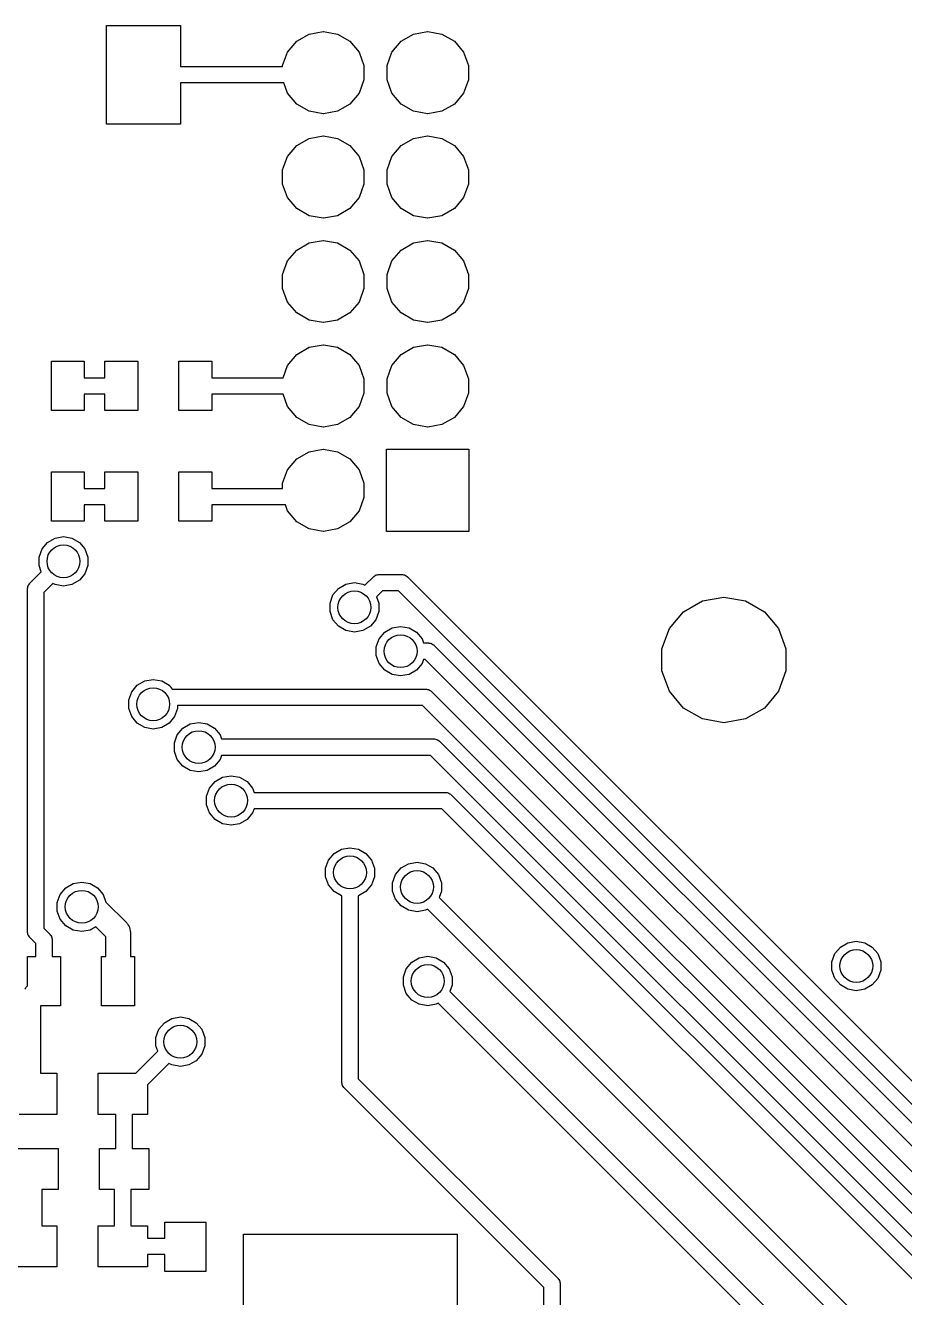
# Model space of a CAD drawing. Extents: x 85.4 to 167.1, y -165.3 to -88.8.
# Drawn here: x 138.56 to 149.25, y -106.13 to -90.65 of the extents above; entities that cross this region are included whole.
import ezdxf

# ---------------------------------------------------------------- set-up
doc = ezdxf.new("R2010")
doc.units = 0
doc.header["$MEASUREMENT"] = 0
doc.layers.add('BLACK', color=7, linetype='CONTINUOUS')

msp = doc.modelspace()

# ---------------------------------------------------------------- linework, layer by layer
at = {"layer": 'Black'}
for p, q in [((139.55, -91.8545), (139.55, -90.6545)), ((139.55, -90.6545), (140.45, -90.6545)), ((140.45, -90.6545), (140.45, -91.1545)), ((141.862, -90.8461), (142.012, -90.7592)), ((142.012, -90.7592), (142.183, -90.7291)), ((142.183, -90.7291), (142.187, -90.7291)), ((142.187, -90.7291), (142.358, -90.7592)), ((142.358, -90.7592), (142.509, -90.8461)), ((143.132, -90.8461), (143.282, -90.7592)), ((143.282, -90.7592), (143.453, -90.7291)), ((143.453, -90.7291), (143.457, -90.7291)), ((143.457, -90.7291), (143.628, -90.7592)), ((143.628, -90.7592), (143.779, -90.8461)), ((141.691, -91.1423), (141.75, -90.9791)), ((141.75, -90.9791), (141.862, -90.8461)), ((142.509, -90.8461), (142.62, -90.9791)), ((142.62, -90.9791), (142.68, -91.1423)), ((142.961, -91.1423), (143.02, -90.9791)), ((143.02, -90.9791), (143.132, -90.8461)), ((143.779, -90.8461), (143.89, -90.9791)), ((143.89, -90.9791), (143.95, -91.1423)), ((140.45, -91.1545), (141.691, -91.1545)), ((141.691, -91.1545), (141.691, -91.1423)), ((142.68, -91.1423), (142.68, -91.3159)), ((142.961, -91.3159), (142.961, -91.1423)), ((143.95, -91.1423), (143.95, -91.3159)), ((141.705, -91.3545), (140.45, -91.3545)), ((140.45, -91.3545), (140.45, -91.8545)), ((141.75, -91.4791), (141.705, -91.3545)), ((142.68, -91.3159), (142.62, -91.4791)), ((143.02, -91.4791), (142.961, -91.3159)), ((143.95, -91.3159), (143.89, -91.4791)), ((141.862, -91.6121), (141.75, -91.4791)), ((142.62, -91.4791), (142.509, -91.6121)), ((143.132, -91.6121), (143.02, -91.4791)), ((143.89, -91.4791), (143.779, -91.6121)), ((142.012, -91.6989), (141.862, -91.6121)), ((142.183, -91.7291), (142.012, -91.6989)), ((142.187, -91.7291), (142.183, -91.7291)), ((142.358, -91.6989), (142.187, -91.7291)), ((142.509, -91.6121), (142.358, -91.6989)), ((143.282, -91.6989), (143.132, -91.6121)), ((143.453, -91.7291), (143.282, -91.6989)), ((143.457, -91.7291), (143.453, -91.7291)), ((143.628, -91.6989), (143.457, -91.7291)), ((143.779, -91.6121), (143.628, -91.6989)), ((140.45, -91.8545), (139.55, -91.8545)), ((141.862, -92.1161), (142.012, -92.0292)), ((142.012, -92.0292), (142.183, -91.9991)), ((142.183, -91.9991), (142.187, -91.9991)), ((142.187, -91.9991), (142.358, -92.0292)), ((142.358, -92.0292), (142.509, -92.1161)), ((143.132, -92.1161), (143.282, -92.0292)), ((143.282, -92.0292), (143.453, -91.9991)), ((143.453, -91.9991), (143.457, -91.9991)), ((143.457, -91.9991), (143.628, -92.0292)), ((143.628, -92.0292), (143.779, -92.1161)), ((141.75, -92.2491), (141.862, -92.1161)), ((142.509, -92.1161), (142.62, -92.2491)), ((143.02, -92.2491), (143.132, -92.1161)), ((143.779, -92.1161), (143.89, -92.2491)), ((141.691, -92.4123), (141.75, -92.2491)), ((142.62, -92.2491), (142.68, -92.4123)), ((142.961, -92.4123), (143.02, -92.2491)), ((143.89, -92.2491), (143.95, -92.4123)), ((141.691, -92.5859), (141.691, -92.4123)), ((142.68, -92.4123), (142.68, -92.5859)), ((142.961, -92.5859), (142.961, -92.4123)), ((143.95, -92.4123), (143.95, -92.5859)), ((141.75, -92.7491), (141.691, -92.5859)), ((142.68, -92.5859), (142.62, -92.7491)), ((143.02, -92.7491), (142.961, -92.5859)), ((143.95, -92.5859), (143.89, -92.7491)), ((141.862, -92.8821), (141.75, -92.7491)), ((142.62, -92.7491), (142.509, -92.8821)), ((143.132, -92.8821), (143.02, -92.7491)), ((143.89, -92.7491), (143.779, -92.8821)), ((142.012, -92.9689), (141.862, -92.8821)), ((142.183, -92.9991), (142.012, -92.9689)), ((142.358, -92.9689), (142.187, -92.9991)), ((142.509, -92.8821), (142.358, -92.9689)), ((143.282, -92.9689), (143.132, -92.8821)), ((143.453, -92.9991), (143.282, -92.9689)), ((143.628, -92.9689), (143.457, -92.9991)), ((143.779, -92.8821), (143.628, -92.9689)), ((142.187, -92.9991), (142.183, -92.9991)), ((143.457, -92.9991), (143.453, -92.9991)), ((141.862, -93.3861), (142.012, -93.2992)), ((142.012, -93.2992), (142.183, -93.2691)), ((142.183, -93.2691), (142.187, -93.2691)), ((142.187, -93.2691), (142.358, -93.2992)), ((142.358, -93.2992), (142.509, -93.3861)), ((143.132, -93.3861), (143.282, -93.2992)), ((143.282, -93.2992), (143.453, -93.2691)), ((143.453, -93.2691), (143.457, -93.2691)), ((143.457, -93.2691), (143.628, -93.2992)), ((143.628, -93.2992), (143.779, -93.3861)), ((141.75, -93.5191), (141.862, -93.3861)), ((142.509, -93.3861), (142.62, -93.5191)), ((143.02, -93.5191), (143.132, -93.3861)), ((143.779, -93.3861), (143.89, -93.5191)), ((141.691, -93.6823), (141.75, -93.5191)), ((142.62, -93.5191), (142.68, -93.6823)), ((142.961, -93.6823), (143.02, -93.5191)), ((143.89, -93.5191), (143.95, -93.6823)), ((141.691, -93.8559), (141.691, -93.6823)), ((142.68, -93.6823), (142.68, -93.8559)), ((142.961, -93.8559), (142.961, -93.6823)), ((143.95, -93.6823), (143.95, -93.8559)), ((141.75, -94.0191), (141.691, -93.8559)), ((142.68, -93.8559), (142.62, -94.0191)), ((143.02, -94.0191), (142.961, -93.8559)), ((143.95, -93.8559), (143.89, -94.0191)), ((141.862, -94.1521), (141.75, -94.0191)), ((142.62, -94.0191), (142.509, -94.1521)), ((143.132, -94.1521), (143.02, -94.0191)), ((143.89, -94.0191), (143.779, -94.1521)), ((142.012, -94.2389), (141.862, -94.1521)), ((142.509, -94.1521), (142.358, -94.2389)), ((143.282, -94.2389), (143.132, -94.1521)), ((143.779, -94.1521), (143.628, -94.2389)), ((142.183, -94.2691), (142.012, -94.2389)), ((142.187, -94.2691), (142.183, -94.2691)), ((142.358, -94.2389), (142.187, -94.2691)), ((143.453, -94.2691), (143.282, -94.2389)), ((143.457, -94.2691), (143.453, -94.2691)), ((143.628, -94.2389), (143.457, -94.2691)), ((142.012, -94.5692), (142.183, -94.5391)), ((142.183, -94.5391), (142.187, -94.5391)), ((142.187, -94.5391), (142.358, -94.5692)), ((143.282, -94.5692), (143.453, -94.5391)), ((143.453, -94.5391), (143.457, -94.5391)), ((143.457, -94.5391), (143.628, -94.5692)), ((141.75, -94.7891), (141.862, -94.6561)), ((141.862, -94.6561), (142.012, -94.5692)), ((142.358, -94.5692), (142.509, -94.6561)), ((142.509, -94.6561), (142.62, -94.7891)), ((143.02, -94.7891), (143.132, -94.6561)), ((143.132, -94.6561), (143.282, -94.5692)), ((143.628, -94.5692), (143.779, -94.6561)), ((143.779, -94.6561), (143.89, -94.7891)), ((138.879, -95.3391), (138.879, -94.7391)), ((138.879, -94.7391), (139.279, -94.7391)), ((139.279, -94.7391), (139.279, -94.9391)), ((139.529, -94.9391), (139.529, -94.7391)), ((139.529, -94.7391), (139.929, -94.7391)), ((139.929, -94.7391), (139.929, -95.3391)), ((140.429, -95.3391), (140.429, -94.7391)), ((140.429, -94.7391), (140.829, -94.7391)), ((140.829, -94.7391), (140.829, -94.9391)), ((141.696, -94.9391), (141.75, -94.7891)), ((142.62, -94.7891), (142.68, -94.9523)), ((142.961, -94.9523), (143.02, -94.7891)), ((143.89, -94.7891), (143.95, -94.9523)), ((139.279, -94.9391), (139.529, -94.9391)), ((140.829, -94.9391), (141.696, -94.9391)), ((142.68, -94.9523), (142.68, -95.1259)), ((142.961, -95.1259), (142.961, -94.9523)), ((143.95, -94.9523), (143.95, -95.1259)), ((139.529, -95.1391), (139.279, -95.1391)), ((139.279, -95.1391), (139.279, -95.3391)), ((139.529, -95.3391), (139.529, -95.1391)), ((141.696, -95.1391), (140.829, -95.1391)), ((140.829, -95.1391), (140.829, -95.3391)), ((141.75, -95.2891), (141.696, -95.1391)), ((142.68, -95.1259), (142.62, -95.2891)), ((143.02, -95.2891), (142.961, -95.1259)), ((143.95, -95.1259), (143.89, -95.2891)), ((141.862, -95.4221), (141.75, -95.2891)), ((142.62, -95.2891), (142.509, -95.4221)), ((143.132, -95.4221), (143.02, -95.2891)), ((143.89, -95.2891), (143.779, -95.4221)), ((139.279, -95.3391), (138.879, -95.3391)), ((139.929, -95.3391), (139.529, -95.3391)), ((140.829, -95.3391), (140.429, -95.3391)), ((142.012, -95.5089), (141.862, -95.4221)), ((142.509, -95.4221), (142.358, -95.5089)), ((143.282, -95.5089), (143.132, -95.4221)), ((143.779, -95.4221), (143.628, -95.5089)), ((142.183, -95.5391), (142.012, -95.5089)), ((142.187, -95.5391), (142.183, -95.5391)), ((142.358, -95.5089), (142.187, -95.5391)), ((143.453, -95.5391), (143.282, -95.5089)), ((143.457, -95.5391), (143.453, -95.5391)), ((143.628, -95.5089), (143.457, -95.5391)), ((141.75, -96.0591), (141.862, -95.9261)), ((141.862, -95.9261), (142.012, -95.8392)), ((142.012, -95.8392), (142.183, -95.8091)), ((142.183, -95.8091), (142.187, -95.8091)), ((142.187, -95.8091), (142.358, -95.8392)), ((142.358, -95.8392), (142.509, -95.9261)), ((142.509, -95.9261), (142.62, -96.0591)), ((142.955, -96.8091), (142.955, -95.8091)), ((142.955, -95.8091), (143.955, -95.8091)), ((143.955, -95.8091), (143.955, -96.8091)), ((138.879, -96.6853), (138.879, -96.0853)), ((138.879, -96.0853), (139.279, -96.0853)), ((139.279, -96.0853), (139.279, -96.2853)), ((139.529, -96.2853), (139.529, -96.0853)), ((139.529, -96.0853), (139.929, -96.0853)), ((139.929, -96.0853), (139.929, -96.6853)), ((140.429, -96.6853), (140.429, -96.0853)), ((140.429, -96.0853), (140.829, -96.0853)), ((140.829, -96.0853), (140.829, -96.2853)), ((141.691, -96.2223), (141.75, -96.0591)), ((142.62, -96.0591), (142.68, -96.2223)), ((141.691, -96.2853), (141.691, -96.2223)), ((142.68, -96.2223), (142.68, -96.3959)), ((139.279, -96.2853), (139.529, -96.2853)), ((140.829, -96.2853), (141.691, -96.2853)), ((142.68, -96.3959), (142.62, -96.5591)), ((139.529, -96.4853), (139.279, -96.4853)), ((139.279, -96.4853), (139.279, -96.6853)), ((139.529, -96.6853), (139.529, -96.4853)), ((141.724, -96.4853), (140.829, -96.4853)), ((140.829, -96.4853), (140.829, -96.6853)), ((141.75, -96.5591), (141.724, -96.4853)), ((139.279, -96.6853), (138.879, -96.6853)), ((139.929, -96.6853), (139.529, -96.6853)), ((140.829, -96.6853), (140.429, -96.6853)), ((141.862, -96.6921), (141.75, -96.5591)), ((142.012, -96.7789), (141.862, -96.6921)), ((142.509, -96.6921), (142.358, -96.7789)), ((142.62, -96.5591), (142.509, -96.6921)), ((142.183, -96.8091), (142.012, -96.7789)), ((142.187, -96.8091), (142.183, -96.8091)), ((142.358, -96.7789), (142.187, -96.8091)), ((143.955, -96.8091), (142.955, -96.8091)), ((138.765, -97.0221), (138.832, -96.942)), ((138.832, -96.942), (138.923, -96.8897)), ((138.923, -96.8897), (139.026, -96.8715)), ((139.026, -96.8715), (139.129, -96.8897)), ((139.129, -96.8897), (139.219, -96.942)), ((139.219, -96.942), (139.286, -97.0221)), ((138.729, -97.1204), (138.765, -97.0221)), ((138.729, -97.225), (138.729, -97.1204)), ((139.286, -97.0221), (139.322, -97.1204)), ((139.322, -97.1204), (139.322, -97.225)), ((138.655, -97.402), (138.756, -97.3004)), ((138.756, -97.3004), (138.729, -97.225)), ((139.286, -97.3233), (139.219, -97.4034)), ((139.322, -97.225), (139.286, -97.3233)), ((138.591, -97.4893), (138.594, -97.4764)), ((138.594, -97.4764), (138.596, -97.4726)), ((138.596, -97.4726), (138.597, -97.4683)), ((138.597, -97.4683), (138.604, -97.4576)), ((138.604, -97.4576), (138.611, -97.4463)), ((138.611, -97.4463), (138.614, -97.4435)), ((138.614, -97.4435), (138.617, -97.4399)), ((138.617, -97.4399), (138.655, -97.402)), ((138.898, -97.4416), (138.796, -97.5434)), ((138.923, -97.4557), (138.898, -97.4416)), ((139.026, -97.4738), (138.923, -97.4557)), ((139.129, -97.4557), (139.026, -97.4738)), ((139.219, -97.4034), (139.129, -97.4557)), ((142.371, -97.502), (142.461, -97.4497)), ((142.461, -97.4497), (142.564, -97.4315)), ((142.564, -97.4315), (142.667, -97.4497)), ((142.667, -97.4497), (142.692, -97.4638)), ((142.692, -97.4638), (142.794, -97.362)), ((142.794, -97.362), (142.797, -97.3595)), ((142.797, -97.3595), (142.8, -97.3561)), ((142.8, -97.3561), (142.811, -97.3496)), ((142.811, -97.3496), (142.822, -97.3421)), ((142.822, -97.3421), (142.826, -97.3409)), ((142.826, -97.3409), (142.83, -97.3387)), ((142.83, -97.3387), (142.843, -97.3365)), ((142.843, -97.3365), (142.856, -97.3331)), ((142.856, -97.3331), (142.86, -97.3335)), ((142.86, -97.3335), (142.864, -97.3327)), ((142.864, -97.3327), (143.14, -97.3327)), ((143.14, -97.3327), (143.144, -97.3335)), ((143.144, -97.3335), (143.149, -97.3331)), ((143.149, -97.3331), (143.161, -97.3365)), ((143.161, -97.3365), (143.174, -97.3387)), ((143.174, -97.3387), (143.178, -97.3409)), ((143.178, -97.3409), (143.182, -97.3421)), ((143.182, -97.3421), (143.193, -97.3496)), ((143.193, -97.3496), (143.204, -97.3561)), ((143.204, -97.3561), (143.207, -97.3595)), ((143.207, -97.3595), (143.211, -97.362)), ((143.211, -97.362), (151.129, -105.281)), ((138.588, -97.5019), (138.591, -97.4893)), ((138.588, -97.5063), (138.588, -97.5019)), ((138.588, -97.5106), (138.588, -97.5063)), ((138.588, -101.677), (138.588, -97.5106)), ((138.796, -97.5434), (138.788, -97.552)), ((138.788, -97.552), (138.788, -101.635)), ((142.268, -97.6804), (142.303, -97.5821)), ((142.303, -97.5821), (142.371, -97.502)), ((142.906, -97.5327), (142.833, -97.605)), ((142.833, -97.605), (142.861, -97.6804)), ((143.099, -97.5327), (142.906, -97.5327)), ((150.959, -105.393), (143.099, -97.5327)), ((146.795, -97.6528), (147.057, -97.6067)), ((147.057, -97.6067), (147.319, -97.6528)), ((142.268, -97.785), (142.268, -97.6804)), ((142.303, -97.8833), (142.268, -97.785)), ((142.861, -97.785), (142.825, -97.8833)), ((142.861, -97.6804), (142.861, -97.785)), ((146.395, -97.9891), (146.565, -97.7856)), ((146.565, -97.7856), (146.795, -97.6528)), ((147.319, -97.6528), (147.549, -97.7856)), ((147.549, -97.7856), (147.719, -97.9891)), ((142.371, -97.9634), (142.303, -97.8833)), ((142.825, -97.8833), (142.758, -97.9634)), ((142.461, -98.0157), (142.371, -97.9634)), ((142.564, -98.0338), (142.461, -98.0157)), ((142.667, -98.0157), (142.564, -98.0338)), ((142.758, -97.9634), (142.667, -98.0157)), ((142.864, -98.1155), (142.932, -98.0354)), ((142.932, -98.0354), (143.022, -97.9831)), ((143.022, -97.9831), (143.125, -97.9649)), ((143.125, -97.9649), (143.228, -97.9831)), ((143.228, -97.9831), (143.319, -98.0354)), ((143.319, -98.0354), (143.386, -98.1155)), ((146.304, -98.2387), (146.395, -97.9891)), ((147.719, -97.9891), (147.81, -98.2387)), ((142.829, -98.2138), (142.864, -98.1155)), ((142.829, -98.3184), (142.829, -98.2138)), ((143.386, -98.1155), (143.404, -98.1661)), ((143.404, -98.1661), (143.464, -98.1661)), ((143.464, -98.1661), (143.469, -98.1669)), ((143.469, -98.1669), (143.473, -98.1665)), ((143.473, -98.1665), (143.486, -98.1699)), ((143.486, -98.1699), (143.498, -98.1721)), ((143.498, -98.1721), (143.502, -98.1743)), ((143.502, -98.1743), (143.506, -98.1755)), ((143.506, -98.1755), (143.517, -98.183)), ((143.517, -98.183), (143.528, -98.1895)), ((143.528, -98.1895), (143.531, -98.1929)), ((143.531, -98.1929), (143.535, -98.1954)), ((143.535, -98.1954), (150.769, -105.43)), ((146.304, -98.5044), (146.304, -98.2387)), ((147.81, -98.2387), (147.81, -98.5044)), ((142.864, -98.4167), (142.829, -98.3184)), ((143.404, -98.3661), (143.386, -98.4167)), ((143.423, -98.3661), (143.404, -98.3661)), ((150.599, -105.542), (143.423, -98.3661)), ((142.932, -98.4968), (142.864, -98.4167)), ((143.022, -98.5491), (142.932, -98.4968)), ((143.125, -98.5672), (143.022, -98.5491)), ((143.228, -98.5491), (143.125, -98.5672)), ((143.319, -98.4968), (143.228, -98.5491)), ((143.386, -98.4167), (143.319, -98.4968)), ((146.395, -98.754), (146.304, -98.5044)), ((147.81, -98.5044), (147.719, -98.754)), ((139.857, -98.7607), (139.924, -98.6806)), ((139.924, -98.6806), (140.014, -98.6283)), ((140.014, -98.6283), (140.117, -98.6101)), ((140.117, -98.6101), (140.22, -98.6283)), ((140.22, -98.6283), (140.311, -98.6806)), ((140.311, -98.6806), (140.349, -98.7261)), ((139.821, -98.859), (139.857, -98.7607)), ((139.821, -98.9635), (139.821, -98.859)), ((140.349, -98.7261), (143.431, -98.7261)), ((143.431, -98.7261), (143.436, -98.7269)), ((143.436, -98.7269), (143.44, -98.7265)), ((143.44, -98.7265), (143.453, -98.7299)), ((143.453, -98.7299), (143.465, -98.7321)), ((143.465, -98.7321), (143.469, -98.7343)), ((143.469, -98.7343), (143.473, -98.7355)), ((143.473, -98.7355), (143.484, -98.743)), ((143.484, -98.743), (143.495, -98.7495)), ((143.495, -98.7495), (143.498, -98.7529)), ((143.498, -98.7529), (143.502, -98.7554)), ((143.502, -98.7554), (150.409, -105.663)), ((146.565, -98.9575), (146.395, -98.754)), ((147.719, -98.754), (147.549, -98.9575)), ((139.857, -99.0618), (139.821, -98.9635)), ((140.414, -98.9635), (140.378, -99.0618)), ((143.39, -98.9261), (140.414, -98.9261)), ((140.414, -98.9261), (140.414, -98.9635)), ((150.239, -105.775), (143.39, -98.9261)), ((146.795, -99.0903), (146.565, -98.9575)), ((147.549, -98.9575), (147.319, -99.0903)), ((139.924, -99.1419), (139.857, -99.0618)), ((140.014, -99.1942), (139.924, -99.1419)), ((140.311, -99.1419), (140.22, -99.1942)), ((140.378, -99.0618), (140.311, -99.1419)), ((140.477, -99.2022), (140.567, -99.1499)), ((140.567, -99.1499), (140.67, -99.1317)), ((140.67, -99.1317), (140.773, -99.1499)), ((140.773, -99.1499), (140.864, -99.2022)), ((147.057, -99.1365), (146.795, -99.0903)), ((147.319, -99.0903), (147.057, -99.1365)), ((140.117, -99.2124), (140.014, -99.1942)), ((140.22, -99.1942), (140.117, -99.2124)), ((140.374, -99.3806), (140.409, -99.2823)), ((140.409, -99.2823), (140.477, -99.2022)), ((140.864, -99.2022), (140.931, -99.2823)), ((140.931, -99.2823), (140.949, -99.3329)), ((140.949, -99.3329), (141.094, -99.3329)), ((141.094, -99.3329), (143.529, -99.3329)), ((143.529, -99.3329), (143.533, -99.3336)), ((143.533, -99.3336), (143.538, -99.3333)), ((143.538, -99.3333), (143.55, -99.3366)), ((143.55, -99.3366), (143.563, -99.3389)), ((143.563, -99.3389), (143.567, -99.3411)), ((140.374, -99.4852), (140.374, -99.3806)), ((140.409, -99.5834), (140.374, -99.4852)), ((143.567, -99.3411), (143.571, -99.3422)), ((143.571, -99.3422), (143.582, -99.3497)), ((143.582, -99.3497), (143.593, -99.3563)), ((143.593, -99.3563), (143.596, -99.3596)), ((143.596, -99.3596), (143.6, -99.3622)), ((143.6, -99.3622), (150.049, -105.812)), ((140.477, -99.6636), (140.409, -99.5834)), ((140.931, -99.5834), (140.864, -99.6636)), ((140.949, -99.5329), (140.931, -99.5834)), ((141.094, -99.5329), (140.949, -99.5329)), ((143.487, -99.5329), (141.094, -99.5329)), ((149.879, -105.924), (143.487, -99.5329)), ((140.567, -99.7159), (140.477, -99.6636)), ((140.67, -99.734), (140.567, -99.7159)), ((140.773, -99.7159), (140.67, -99.734)), ((140.864, -99.6636), (140.773, -99.7159)), ((140.87, -99.8522), (140.961, -99.7999)), ((140.961, -99.7999), (141.064, -99.7817)), ((141.064, -99.7817), (141.167, -99.7999)), ((141.167, -99.7999), (141.258, -99.8522)), ((140.767, -100.031), (140.803, -99.9323)), ((140.803, -99.9323), (140.87, -99.8522)), ((141.258, -99.8522), (141.325, -99.9323)), ((141.325, -99.9323), (141.343, -99.9829)), ((140.767, -100.135), (140.767, -100.031)), ((141.343, -99.9829), (143.67, -99.9829)), ((143.67, -99.9829), (143.674, -99.9836)), ((143.674, -99.9836), (143.678, -99.9832)), ((143.678, -99.9832), (143.691, -99.9866)), ((143.691, -99.9866), (143.704, -99.9889)), ((143.704, -99.9889), (143.708, -99.9911)), ((143.708, -99.9911), (143.712, -99.9922)), ((143.712, -99.9922), (143.723, -99.9997)), ((143.723, -99.9997), (143.734, -100.006)), ((143.734, -100.006), (143.737, -100.01)), ((143.737, -100.01), (143.74, -100.012)), ((143.74, -100.012), (149.689, -105.961)), ((140.803, -100.233), (140.767, -100.135)), ((140.87, -100.314), (140.803, -100.233)), ((141.325, -100.233), (141.258, -100.314)), ((141.343, -100.183), (141.325, -100.233)), ((143.628, -100.183), (141.343, -100.183)), ((149.519, -106.073), (143.628, -100.183)), ((140.961, -100.366), (140.87, -100.314)), ((141.064, -100.384), (140.961, -100.366)), ((141.167, -100.366), (141.064, -100.384)), ((141.258, -100.314), (141.167, -100.366)), ((142.25, -100.807), (142.317, -100.727)), ((142.317, -100.727), (142.407, -100.674)), ((142.407, -100.674), (142.51, -100.656)), ((142.51, -100.656), (142.613, -100.674)), ((142.613, -100.674), (142.704, -100.727)), ((142.704, -100.727), (142.771, -100.807)), ((142.214, -100.905), (142.25, -100.807)), ((142.771, -100.807), (142.807, -100.905)), ((143.131, -100.903), (143.222, -100.851)), ((143.222, -100.851), (143.325, -100.833)), ((143.325, -100.833), (143.428, -100.851)), ((143.428, -100.851), (143.518, -100.903)), ((142.214, -101.01), (142.214, -100.905)), ((142.25, -101.108), (142.214, -101.01)), ((142.807, -101.01), (142.771, -101.108)), ((142.807, -100.905), (142.807, -101.01)), ((143.028, -101.082), (143.064, -100.983)), ((143.064, -100.983), (143.131, -100.903)), ((143.518, -100.903), (143.585, -100.983)), ((143.585, -100.983), (143.621, -101.082)), ((138.987, -101.224), (139.054, -101.144)), ((139.054, -101.144), (139.145, -101.092)), ((139.145, -101.092), (139.248, -101.074)), ((139.248, -101.074), (139.351, -101.092)), ((139.351, -101.092), (139.441, -101.144)), ((139.441, -101.144), (139.508, -101.224)), ((142.317, -101.188), (142.25, -101.108)), ((142.407, -101.24), (142.317, -101.188)), ((142.704, -101.188), (142.613, -101.24)), ((142.771, -101.108), (142.704, -101.188)), ((143.028, -101.186), (143.028, -101.082)), ((143.064, -101.284), (143.028, -101.186)), ((143.621, -101.186), (143.594, -101.262)), ((143.621, -101.082), (143.621, -101.186)), ((138.951, -101.323), (138.987, -101.224)), ((138.951, -101.427), (138.951, -101.323)), ((139.508, -101.224), (139.543, -101.32)), ((139.543, -101.32), (139.795, -101.572)), ((142.41, -101.241), (142.407, -101.24)), ((142.41, -103.507), (142.41, -101.241)), ((142.613, -101.24), (142.61, -101.241)), ((142.61, -101.241), (142.61, -103.466)), ((143.131, -101.365), (143.064, -101.284)), ((143.594, -101.262), (143.695, -101.363)), ((138.987, -101.525), (138.951, -101.427)), ((143.222, -101.417), (143.131, -101.365)), ((143.325, -101.435), (143.222, -101.417)), ((143.428, -101.417), (143.325, -101.435)), ((143.452, -101.403), (143.428, -101.417)), ((143.554, -101.505), (143.452, -101.403)), ((148.903, -106.854), (143.554, -101.505)), ((143.554, -101.505), (143.554, -101.505)), ((143.695, -101.363), (143.695, -101.363)), ((143.695, -101.363), (149.074, -106.742)), ((138.788, -101.635), (138.86, -101.707)), ((139.054, -101.606), (138.987, -101.525)), ((139.145, -101.658), (139.054, -101.606)), ((139.248, -101.676), (139.145, -101.658)), ((139.351, -101.658), (139.248, -101.676)), ((139.418, -101.619), (139.351, -101.658)), ((139.539, -101.74), (139.418, -101.619)), ((139.795, -101.572), (139.799, -101.577)), ((139.799, -101.577), (139.804, -101.582)), ((139.804, -101.582), (139.814, -101.599)), ((139.814, -101.599), (139.825, -101.615)), ((139.825, -101.615), (139.827, -101.621)), ((139.827, -101.621), (139.83, -101.627)), ((139.83, -101.627), (139.833, -101.646)), ((139.833, -101.646), (139.838, -101.665)), ((138.588, -101.681), (138.588, -101.677)), ((138.588, -101.686), (138.588, -101.681)), ((138.591, -101.698), (138.588, -101.686)), ((138.594, -101.711), (138.591, -101.698)), ((138.596, -101.715), (138.594, -101.711)), ((138.597, -101.719), (138.596, -101.715)), ((138.604, -101.73), (138.597, -101.719)), ((138.611, -101.741), (138.604, -101.73)), ((138.614, -101.744), (138.611, -101.741)), ((138.617, -101.748), (138.614, -101.744)), ((138.689, -101.82), (138.617, -101.748)), ((138.86, -101.707), (138.862, -101.711)), ((138.862, -101.711), (138.865, -101.714)), ((138.865, -101.714), (138.872, -101.725)), ((138.872, -101.725), (138.88, -101.736)), ((138.88, -101.736), (138.881, -101.74)), ((138.881, -101.74), (138.883, -101.744)), ((138.883, -101.744), (138.885, -101.757)), ((138.885, -101.757), (138.889, -101.769)), ((138.889, -101.769), (138.888, -101.774)), ((138.888, -101.774), (138.889, -101.778)), ((138.889, -101.778), (138.889, -101.978)), ((139.539, -101.978), (139.539, -101.74)), ((139.838, -101.665), (139.838, -101.672)), ((139.838, -101.672), (139.839, -101.678)), ((139.839, -101.678), (139.839, -101.978)), ((148.473, -101.865), (148.564, -101.812)), ((148.564, -101.812), (148.667, -101.794)), ((148.667, -101.794), (148.77, -101.812)), ((148.77, -101.812), (148.861, -101.865)), ((138.689, -101.978), (138.689, -101.82)), ((148.37, -102.043), (148.406, -101.945)), ((148.406, -101.945), (148.473, -101.865)), ((148.861, -101.865), (148.928, -101.945)), ((148.928, -101.945), (148.964, -102.043)), ((138.589, -102.337), (138.589, -101.978)), ((138.589, -101.978), (138.689, -101.978)), ((138.889, -101.978), (138.989, -101.978)), ((138.989, -101.978), (138.989, -102.578)), ((139.489, -102.578), (139.489, -101.978)), ((139.489, -101.978), (139.539, -101.978)), ((139.839, -101.978), (139.889, -101.978)), ((139.889, -101.978), (139.889, -102.578)), ((143.194, -102.128), (143.262, -102.047)), ((143.262, -102.047), (143.352, -101.995)), ((143.352, -101.995), (143.455, -101.977)), ((143.455, -101.977), (143.558, -101.995)), ((143.558, -101.995), (143.649, -102.047)), ((143.649, -102.047), (143.716, -102.128)), ((148.37, -102.147), (148.37, -102.043)), ((148.964, -102.043), (148.964, -102.147)), ((143.159, -102.226), (143.194, -102.128)), ((143.159, -102.33), (143.159, -102.226)), ((143.716, -102.128), (143.752, -102.226)), ((143.752, -102.226), (143.752, -102.33)), ((148.406, -102.246), (148.37, -102.147)), ((148.473, -102.326), (148.406, -102.246)), ((148.928, -102.246), (148.861, -102.326)), ((148.964, -102.147), (148.928, -102.246)), ((138.556, -102.378), (138.564, -102.367)), ((138.564, -102.367), (138.57, -102.356)), ((138.57, -102.356), (138.574, -102.353)), ((138.574, -102.353), (138.576, -102.349)), ((138.576, -102.349), (138.589, -102.337)), ((143.194, -102.429), (143.159, -102.33)), ((143.262, -102.509), (143.194, -102.429)), ((143.752, -102.33), (143.724, -102.406)), ((143.724, -102.406), (143.826, -102.507)), ((148.564, -102.378), (148.473, -102.326)), ((148.667, -102.396), (148.564, -102.378)), ((148.77, -102.378), (148.667, -102.396)), ((148.861, -102.326), (148.77, -102.378)), ((138.989, -102.578), (138.747, -102.578)), ((138.747, -102.578), (138.747, -103.4)), ((139.889, -102.578), (139.489, -102.578)), ((143.352, -102.561), (143.262, -102.509)), ((143.455, -102.579), (143.352, -102.561)), ((143.558, -102.561), (143.455, -102.579)), ((143.583, -102.547), (143.558, -102.561)), ((143.685, -102.649), (143.583, -102.547)), ((143.826, -102.507), (143.826, -102.507)), ((143.826, -102.507), (148.714, -107.396)), ((140.253, -102.785), (140.344, -102.733)), ((140.344, -102.733), (140.447, -102.715)), ((140.447, -102.715), (140.55, -102.733)), ((140.55, -102.733), (140.64, -102.785)), ((148.543, -107.508), (143.685, -102.649)), ((143.685, -102.649), (143.685, -102.649)), ((140.15, -102.964), (140.186, -102.865)), ((140.186, -102.865), (140.253, -102.785)), ((140.64, -102.785), (140.707, -102.865)), ((140.707, -102.865), (140.743, -102.964)), ((140.15, -103.068), (140.15, -102.964)), ((140.743, -102.964), (140.743, -103.068)), ((139.905, -103.4), (140.173, -103.132)), ((140.173, -103.132), (140.15, -103.068)), ((140.707, -103.166), (140.64, -103.247)), ((140.743, -103.068), (140.707, -103.166)), ((140.309, -103.279), (140.047, -103.541)), ((140.344, -103.299), (140.309, -103.279)), ((140.447, -103.317), (140.344, -103.299)), ((140.55, -103.299), (140.447, -103.317)), ((140.64, -103.247), (140.55, -103.299)), ((138.747, -103.4), (138.947, -103.4)), ((138.947, -103.4), (138.947, -103.9)), ((139.447, -103.9), (139.447, -103.4)), ((139.447, -103.4), (139.905, -103.4)), ((142.411, -103.511), (142.41, -103.507)), ((142.411, -103.516), (142.411, -103.511)), ((142.414, -103.528), (142.411, -103.516)), ((142.61, -103.466), (145.037, -105.892)), ((140.047, -103.541), (140.047, -103.9)), ((142.416, -103.541), (142.414, -103.528)), ((142.419, -103.545), (142.416, -103.541)), ((142.42, -103.549), (142.419, -103.545)), ((142.427, -103.56), (142.42, -103.549)), ((142.434, -103.571), (142.427, -103.56)), ((142.437, -103.574), (142.434, -103.571)), ((142.44, -103.578), (142.437, -103.574)), ((144.867, -106.005), (142.44, -103.578)), ((138.947, -103.9), (138.488, -103.9)), ((139.663, -103.9), (139.447, -103.9)), ((139.663, -104.314), (139.663, -103.9)), ((140.047, -103.9), (139.863, -103.9)), ((139.863, -103.9), (139.863, -104.314)), ((138.363, -104.314), (138.963, -104.314)), ((138.963, -104.314), (138.963, -104.814)), ((139.463, -104.814), (139.463, -104.314)), ((139.463, -104.314), (139.663, -104.314)), ((139.863, -104.314), (140.063, -104.314)), ((140.063, -104.314), (140.063, -104.814)), ((138.963, -104.814), (138.763, -104.814)), ((138.763, -104.814), (138.763, -105.254)), ((139.647, -104.814), (139.463, -104.814)), ((139.647, -105.254), (139.647, -104.814)), ((140.063, -104.814), (139.847, -104.814)), ((139.847, -104.814), (139.847, -105.254)), ((140.259, -105.404), (140.259, -105.213)), ((140.259, -105.213), (140.759, -105.213)), ((140.759, -105.213), (140.759, -105.813)), ((138.763, -105.254), (138.947, -105.254)), ((138.947, -105.254), (138.947, -105.754)), ((139.447, -105.754), (139.447, -105.254)), ((139.447, -105.254), (139.647, -105.254)), ((139.847, -105.254), (140.047, -105.254)), ((140.047, -105.254), (140.047, -105.404)), ((141.215, -106.513), (141.215, -105.357)), ((141.215, -105.357), (143.815, -105.357)), ((143.815, -105.357), (143.815, -106.857)), ((140.047, -105.404), (140.259, -105.404)), ((140.259, -105.604), (140.047, -105.604)), ((140.047, -105.604), (140.047, -105.754)), ((140.259, -105.813), (140.259, -105.604)), ((138.947, -105.754), (138.347, -105.754)), ((140.047, -105.754), (139.447, -105.754)), ((140.759, -105.813), (140.259, -105.813)), ((145.037, -105.892), (145.04, -105.896)), ((145.04, -105.896), (145.043, -105.899)), ((145.043, -105.899), (145.05, -105.91)), ((145.05, -105.91), (145.057, -105.921)), ((145.057, -105.921), (145.058, -105.925)), ((145.058, -105.925), (145.061, -105.929)), ((145.061, -105.929), (145.063, -105.942)), ((145.063, -105.942), (145.066, -105.954)), ((145.066, -105.954), (145.066, -105.959)), ((145.066, -105.959), (145.067, -105.963)), ((145.067, -105.963), (145.067, -111.06)), ((144.867, -110.956), (144.867, -106.005))]:
    msp.add_line(p, q, dxfattribs=at)
for centre in [(139.026, -97.1727), (142.564, -97.7327), (143.125, -98.2661), (140.117, -98.9113), (140.67, -99.4329), (141.064, -100.083), (142.51, -100.957), (143.325, -101.134), (139.248, -101.375), (148.667, -102.095), (143.455, -102.278), (140.447, -103.016)]:
    msp.add_circle(centre, 0.2, dxfattribs=at)

doc.saveas('drawing.dxf')
